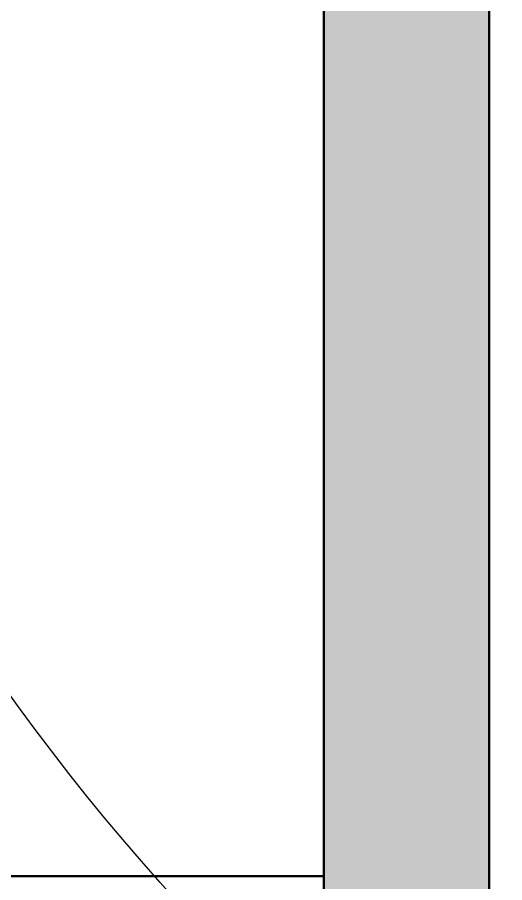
# Model space of a CAD drawing. Header units: millimetres. Extents: x 0 to 594, y 0 to 420.
# Drawn here: x 81.109 to 83.32, y 365.712 to 369.64 of the extents above; entities that cross this region are included whole.
import ezdxf

# ---------------------------------------------------------------- set-up
doc = ezdxf.new("R2010")
doc.units = ezdxf.units.MM
for name, color, linetype, lineweight in [('01-VISIBLE', 7, 'CONTINUOUS', 50), ('05-RAYADO', 8, 'CONTINUOUS', 25), ('08-FINA', 5, 'CONTINUOUS', 25)]:
    doc.layers.add(name, color=color, linetype=linetype, lineweight=lineweight)

msp = doc.modelspace()

# ---------------------------------------------------------------- hatches: boundary and pattern name
at = {"layer": '05-RAYADO'}
h = msp.add_hatch(color=7, dxfattribs=at)
h.dxf.hatch_style = 1
h.paths.add_polyline_path([(83.25, 49.7547), (82.5, 49.7547), (82.5, 373.3453), (83.25, 373.3453)])

# ---------------------------------------------------------------- linework, layer by layer
at = {"layer": '01-VISIBLE'}
for p, q in [((82.5, 49.7547), (82.5, 373.3453)), ((83.25, 49.7547), (83.25, 373.3453))]:
    msp.add_line(p, q, dxfattribs=at)
msp.add_lwpolyline([(82.5, 365.7424), (82.35, 365.7424), (82.2, 365.7424), (82.05, 365.7424), (81.9, 365.7424), (81.75, 365.7424), (81.6, 365.7424), (81.45, 365.7424), (81.3, 365.7424), (81.15, 365.7424), (81, 365.7424), (80.85, 365.7424), (80.7, 365.7424), (80.55, 365.7424), (80.4, 365.7424), (80.25, 365.7424)], dxfattribs=at)
at = {"layer": '08-FINA'}
msp.add_circle((89.8, 372.8453), 10.75, dxfattribs=at)

doc.saveas('drawing.dxf')
